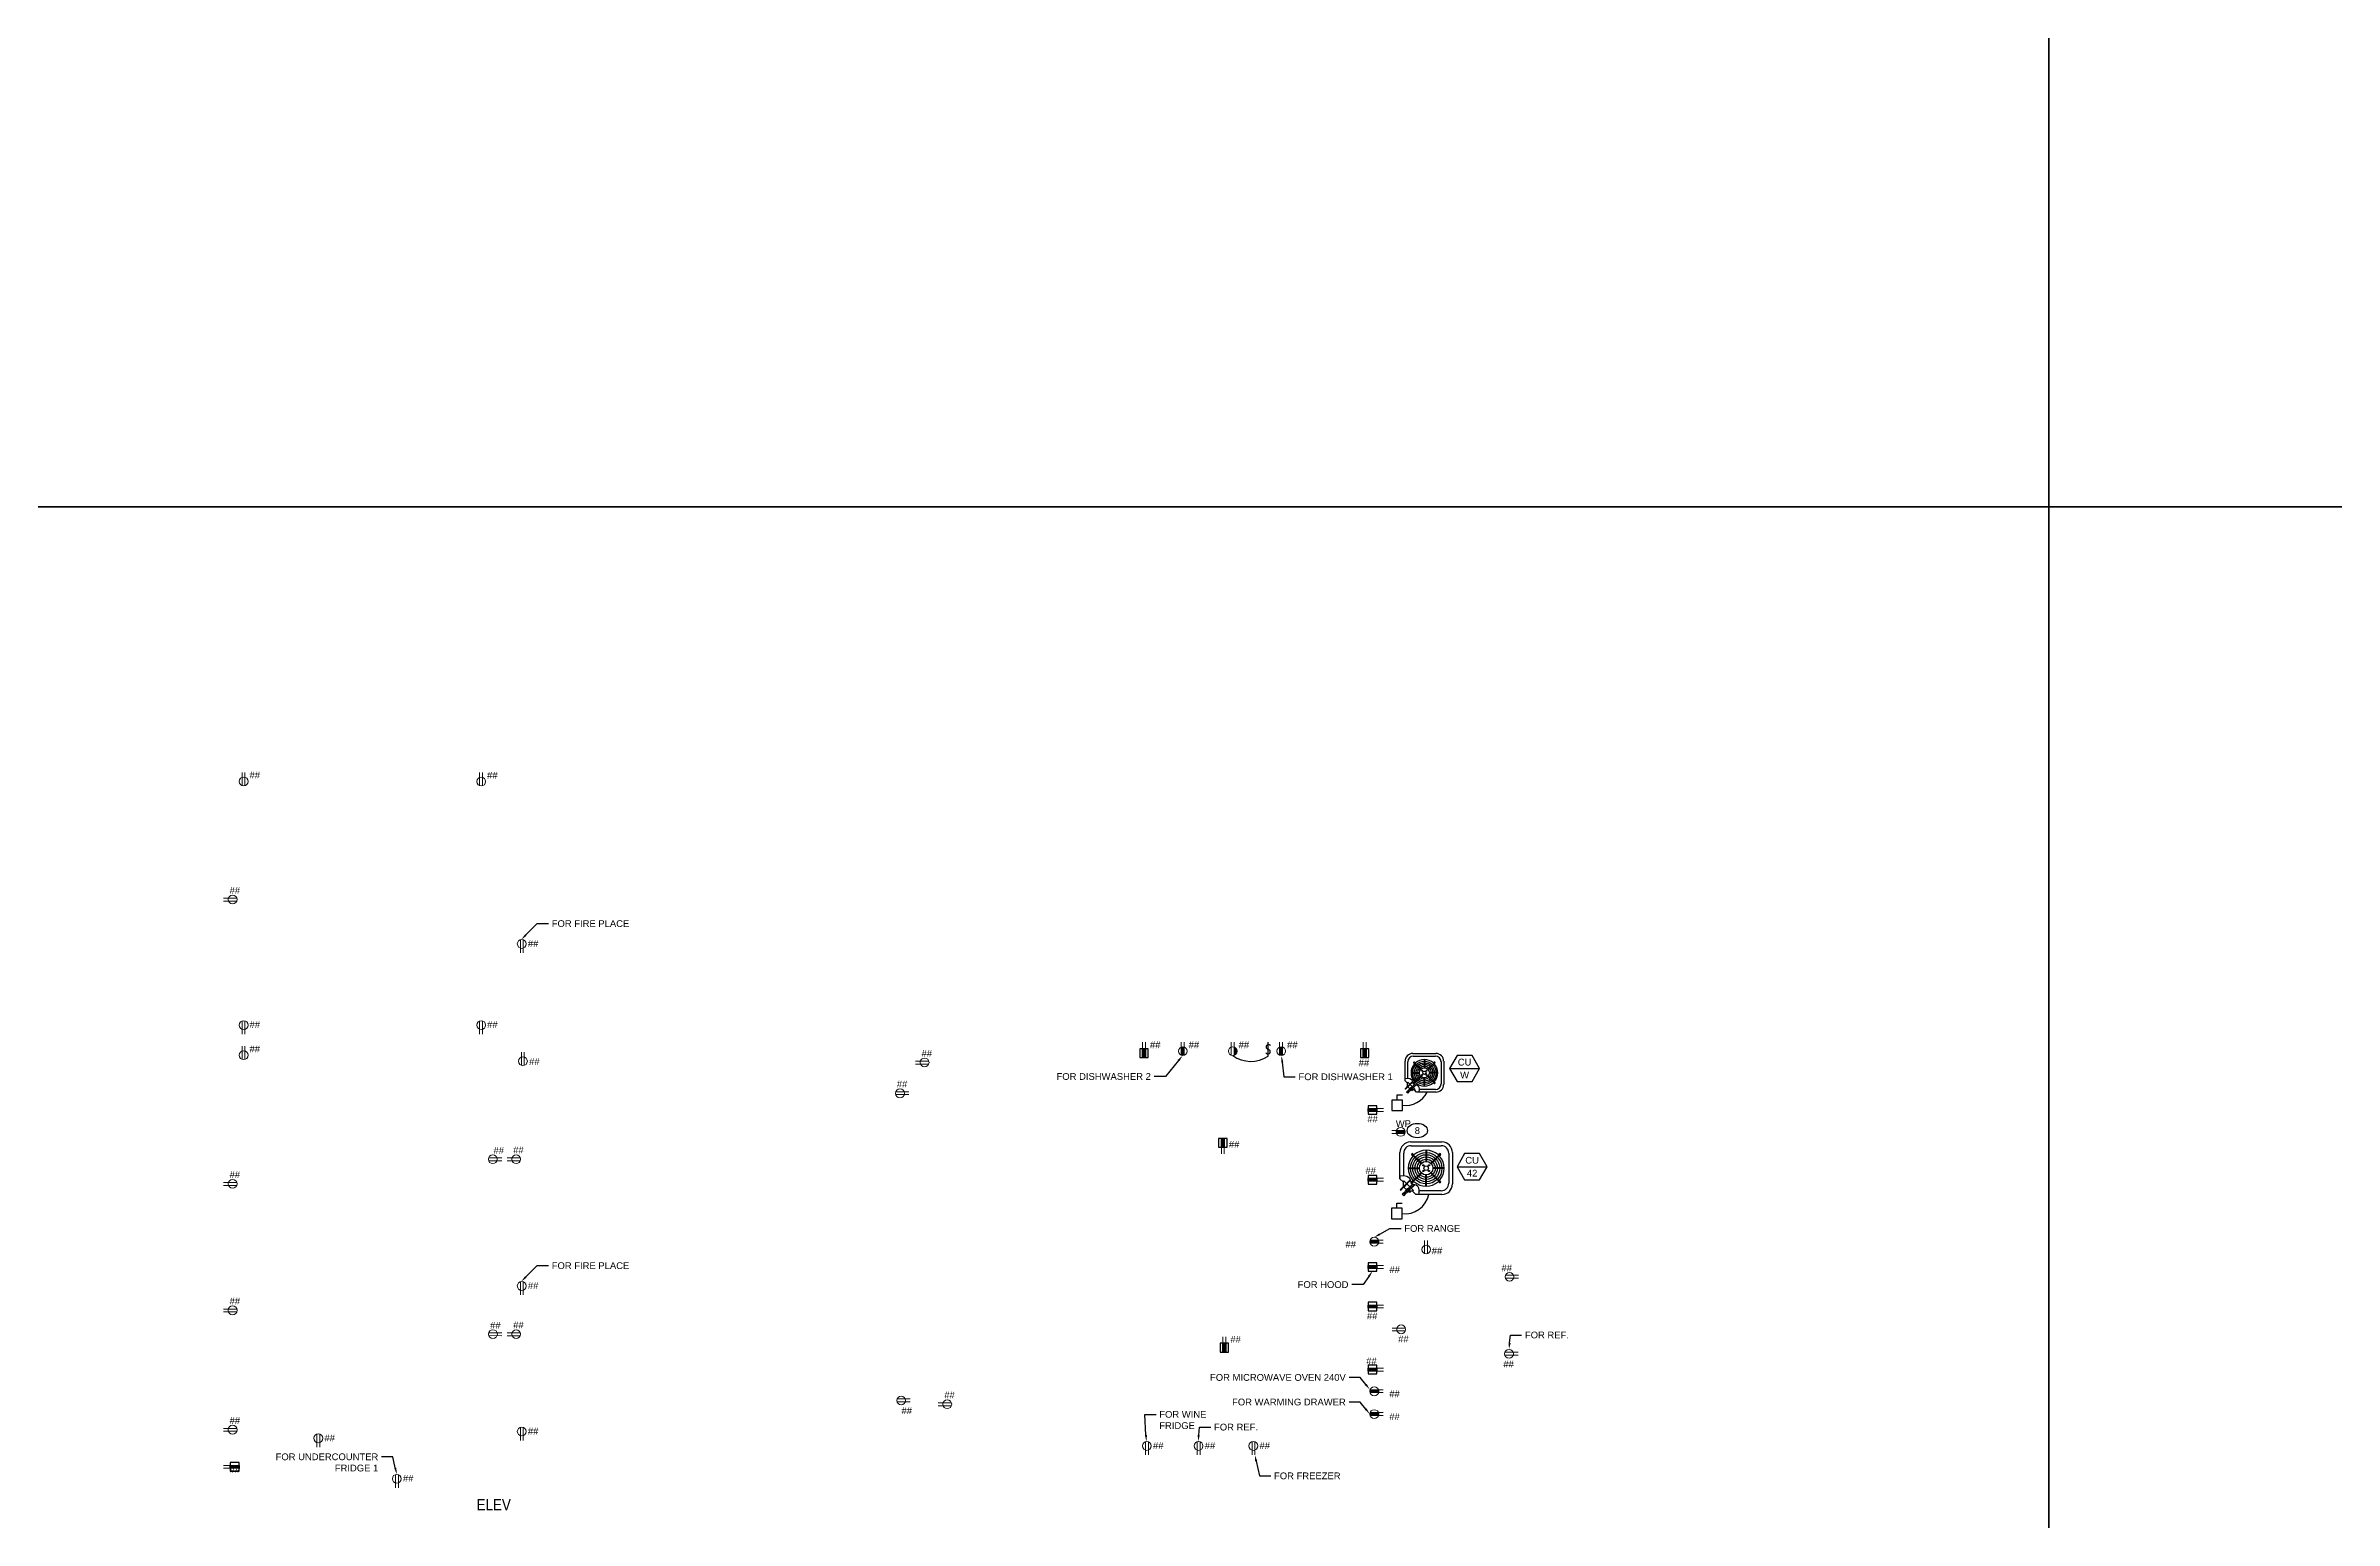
# Model space of a CAD drawing. Header units: inches. Extents: x -4243 to 9462, y -1700 to 6519.
# Drawn here: x 3440 to 4965, y 444 to 1427 of the extents above; entities that cross this region are included whole.
import ezdxf
from ezdxf import colors
from ezdxf.entities.mleader import LeaderData, LeaderLine
from ezdxf.enums import TextEntityAlignment as Align
from ezdxf.math import Vec2, Vec3

# ---------------------------------------------------------------- set-up
doc = ezdxf.new("R2010")
doc.units = ezdxf.units.IN
doc.header["$MEASUREMENT"] = 0
doc.linetypes.add('DASHED', pattern=[0.75, 0.5, -0.25])
doc.layers.add('CORE', color=4, linetype='Continuous', plot=False)
for name, color, linetype in [('E-TEXT', 2, 'Continuous'), ('E_RECP', 6, 'Continuous'), ('E_SWITCH', 6, 'Continuous'), ('E_SYM', 6, 'Continuous'), ('E_TAG', 2, 'Continuous'), ('E_WIRE', 4, 'Continuous'), ('M-ANNO-TAG-EQUIP', 50, 'Continuous'), ('M-EQUIP-CLR', 12, 'DASHED'), ('M-EQUIP-CU', 255, 'Continuous')]:
    doc.layers.add(name, color=color, linetype=linetype)
doc.layers.get('0').off()
doc.layers.get('0').freeze()
doc.styles.add('ARC-TEXT', font='arial.ttf', dxfattribs={"width": 0.86, "height": 4.5})
doc.styles.add('GEC', font='arial.ttf')
doc.styles.add('GEC_64', font='arial.ttf', dxfattribs={"height": 6})
doc.styles.add('rpm', font='arial.ttf', dxfattribs={"width": 0.85, "height": 0.09375})

# ---------------------------------------------------------------- blocks, each defined once
blk = doc.blocks.new('DUPLEX')
at = {"linetype": 'Continuous', "lineweight": 0}
for p, q in [((-0.183, 0.02), (0, 0.02)), ((-0.184, -0.02), (0, -0.02))]:
    blk.add_line(p, q, dxfattribs=at)
blk.add_circle((-0.125, -0.002), 0.0613, dxfattribs=at)
blk = doc.blocks.new('DUPLEX ABOVE COUNTER')
h = blk.add_hatch(color=256)
h.dxf.hatch_style = 1
h.paths.add_polyline_path([(-0.214, 0.02), (-0.092, 0.02), (-0.092, -0.02), (-0.214, -0.02)])
at = {"linetype": 'Continuous', "lineweight": 0}
for p, q in [((-0.214, 0.02), (0, 0.02)), ((-0.214, -0.02), (0, -0.02))]:
    blk.add_line(p, q, dxfattribs=at)
for points in [[(-0.214, -0.059), (-0.092, -0.059), (-0.092, 0.059), (-0.214, 0.059)], [(-0.214, 0.02), (-0.092, 0.02), (-0.092, -0.02), (-0.214, -0.02)]]:
    blk.add_lwpolyline(points, close=True)
blk = doc.blocks.new('GFCI DUPLEX')
at = {"linetype": 'Continuous', "lineweight": 0}
h = blk.add_hatch(color=256, dxfattribs=at)
h.dxf.hatch_style = 1
h.paths.add_polyline_path([(-0.183, 0.02, 0.089813), (-0.187, -0.002, 0.073847), (-0.184, -0.02), (-0.067, -0.02, 0.073847), (-0.064, -0.002, 0.089813), (-0.068, 0.02)])
for p, q in [((-0.183, 0.02), (0, 0.02)), ((-0.184, -0.02), (0, -0.02))]:
    blk.add_line(p, q, dxfattribs=at)
blk.add_circle((-0.125, -0.002), 0.0613, dxfattribs=at)
blk = doc.blocks.new('DUPLEX HALF SWITCHED')
at = {"linetype": 'Continuous', "lineweight": 0}
h = blk.add_hatch(color=256, dxfattribs=at)
h.dxf.hatch_style = 1
h.paths.add_polyline_path([(-0.184, -0.02, 0.741395), (-0.067, -0.02)])
for p, q in [((-0.183, 0.02), (0, 0.02)), ((-0.184, -0.02), (0, -0.02))]:
    blk.add_line(p, q, dxfattribs=at)
blk.add_circle((-0.125, -0.002), 0.0613, dxfattribs=at)
blk = doc.blocks.new('SWITCH')
at = {"linetype": 'ByBlock'}
blk.add_line((0, 0), (0, 0.194), dxfattribs=at)
for centre, start, end in [((-0.003, 0.064), 207.1442, 84.7317), ((0.003, 0.13), 27.1442, 264.7317)]:
    blk.add_arc(centre, 0.0328, start, end, dxfattribs=at)
blk = doc.blocks.new('*U2193')
at = {"color": 1}
for p, q in [((-18.4, 15), (-17.4, 16)), ((-17.4, 16), (-16.5, 15.1)), ((-14.4, 17.4), (-14.7, 17)), ((-12.4, 14.8), (-14.7, 17)), ((-12.1, 15.1), (-14.4, 17.4)), ((-11.8, 15.2), (-11.6, 15.4)), ((-11.6, 15.4), (-11.4, 15.2)), ((-17.5, 14.1), (-18.4, 15)), ((-16.6, 15.1), (-17.6, 14.2)), ((-15.5, 12.1), (-17.6, 14.2)), ((-16.5, 15.1), (-17.5, 14.1)), ((-14.5, 13.1), (-16.6, 15.1)), ((-16.2, 11.2), (-15.7, 11.7)), ((-15.6, 10.6), (-16.2, 11.2)), ((-15.7, 11.7), (-15.6, 11.6)), ((-15.6, 11.6), (-15.5, 11.7)), ((-15.1, 11.2), (-15.6, 11.6)), ((-15.1, 11.1), (-15.6, 10.6)), ((-15.5, 12.5), (-15, 13.1)), ((-15.5, 11.8), (-15.5, 12.5)), ((-15, 11.3), (-15.5, 11.8)), ((-15.5, 11.7), (-15.4, 11.8)), ((-15.1, 11.3), (-15.5, 11.7)), ((-15.5, 11.7), (-15.5, 11.7)), ((-15, 11.4), (-15.1, 11.3)), ((-15.1, 11.3), (-15, 11.3)), ((-15, 11.3), (-15.1, 11.2)), ((-15.1, 11.2), (-15.1, 11.1)), ((-15, 13.1), (-14.2, 13.1)), ((-15, 11.3), (-14.2, 11.3)), ((-10.8, 7.4), (-14.7, 11.3)), ((-13.7, 12.5), (-14.2, 13.1)), ((-14.2, 11.3), (-13.7, 11.8)), ((-13.7, 11.8), (-13.7, 12.5)), ((-10.5, 9), (-13.7, 12.2)), ((-12.2, 15.1), (-12.4, 14.9)), ((-12.4, 14.9), (-12.4, 14.6)), ((-12.4, 14.6), (-12.2, 14.3)), ((-11.9, 15.1), (-12.2, 15.1)), ((-11.9, 14.3), (-12.2, 14.3)), ((-8.2, 10.6), (-12, 14.3)), ((-12, 0.2), (-4.5, 0.2)), ((-11.9, 15.1), (-11.8, 15.2)), ((-11.9, 15.1), (-11.7, 14.9)), ((-11.9, 15.1), (-11.9, 15.1)), ((-11.9, 15.1), (-11.7, 14.9)), ((-11.9, 15.1), (-11.9, 15.1)), ((-11.7, 14.6), (-11.9, 14.3)), ((-11.8, 15.2), (-11.6, 15)), ((-11.8, 15.2), (-11.8, 15.2)), ((-11.6, 15), (-11.7, 14.9)), ((-11.7, 14.9), (-11.7, 14.6)), ((-11.7, 14.9), (-11.7, 14.9)), ((-11.7, 14.9), (-11.7, 14.9)), ((-7.7, 10.7), (-11.7, 14.7)), ((-11.4, 15.2), (-11.6, 14.9)), ((-11.6, 14.9), (-11.6, 15)), ((-9.6, 9.3), (-3.4, 3)), ((-8.8, 8.1), (-9.5, 8.8)), ((-9.3, 9.6), (-3, 3.4)), ((-8.1, 8.8), (-8.8, 9.5)), ((-1.1, 1.1), (-1.6, 1.6)), ((-0.2, 12), (-0.2, 4.5)), ((0.2, 12), (0.2, 4.5)), ((1.1, 1.1), (1.6, 1.6)), ((9.3, 9.6), (3, 3.4)), ((9.6, 9.3), (3.4, 3)), ((12, 0.2), (4.5, 0.2)), ((8.1, 8.8), (8.8, 9.5)), ((8.8, 8.1), (9.5, 8.8)), ((-12, -0.2), (-4.5, -0.2)), ((-9.6, -9.3), (-3.4, -3)), ((-8.8, -8.1), (-9.5, -8.8)), ((-9.3, -9.6), (-3, -3.4)), ((-8.1, -8.8), (-8.8, -9.5)), ((-1.1, -1.1), (-1.6, -1.6)), ((-0.2, -12), (-0.2, -4.5)), ((0.2, -12), (0.2, -4.5)), ((1.1, -1.1), (1.6, -1.6)), ((9.3, -9.6), (3, -3.4)), ((9.6, -9.3), (3.4, -3)), ((12, -0.2), (4.5, -0.2)), ((8.1, -8.8), (8.8, -9.5)), ((8.8, -8.1), (9.5, -8.8))]:
    blk.add_line(p, q, dxfattribs=at)
for p, q in [((-12.1, 15.4), (-14.4, 13.1)), ((-11.7, 15.4), (-12.1, 15.4)), ((-9.1, 15.4), (-11.6, 15.4)), ((-7, 17.5), (-9.1, 15.4)), ((-9.1, 15.4), (-8.5, 14.9)), ((-5, 17.5), (-7, 17.5)), ((-7, 17.5), (10.5, 17.5)), ((-17.5, 7), (-15.4, 9.1)), ((-17.5, 5), (-17.5, 7)), ((-17.5, -10.5), (-17.5, 7)), ((-15.4, 9.1), (-15.4, 10.8)), ((-14.9, 8.5), (-15.4, 9.1)), ((-15, -10), (-15, 4.8)), ((-8.5, 14.9), (-14.9, 8.5)), ((-4.9, 15), (10, 15)), ((15, 10), (15, -10)), ((17.5, 10.5), (17.5, -10.5)), ((10, -15), (-10, -15)), ((10.5, -17.5), (-10.5, -17.5))]:
    blk.add_line(p, q)
for centre, radius in [((-14.6, 12.2), 0.786), ((-12.1, 14.7), 0.341), ((0, 0), 10.5), ((0, 0), 9), ((0, 0), 7.5), ((0, 0), 6), ((0, 0), 4.5), ((-1.9, 1.9), 0.393), ((0, 0), 1.5), ((1.9, 1.9), 0.393), ((-1.9, -1.9), 0.393), ((1.9, -1.9), 0.393)]:
    blk.add_circle(centre, radius, dxfattribs=at)
for centre, radius, start, end in [((10.5, 10.5), 7, 0, 90), ((10, 10), 5, 0, 90), ((-10.5, -10.5), 7, 180, 270), ((-10, -10), 5, 180, 270), ((10, -10), 5, 270, 0), ((10.5, -10.5), 7, 270, 0)]:
    blk.add_arc(centre, radius, start, end)
for centre, radius, start, end in [((0, 0), 12, 137.388, 222.612), ((-9.2, 9.2), 0.5, 45, 225), ((0, 0), 12, 47.388, 132.612), ((9.2, 9.2), 0.5, 315, 135), ((0, 0), 12, 317.388, 42.612), ((-9.2, -9.2), 0.5, 135, 315), ((0, 0), 12, 227.388, 312.612), ((9.2, -9.2), 0.5, 225, 45)]:
    blk.add_arc(centre, radius, start, end, dxfattribs=at)
blk.add_open_spline([(-5, 17.5), (-4.2, 9.1), (-13.4, 13.4), (-9.2, 3.9), (-17.5, 5)], degree=3)
at = {"layer": 'M-EQUIP-CLR'}
for p, q in [((-17.9, 15.5), (-10.6, 8.2)), ((-14.5, 17.2), (-7.9, 10.6))]:
    blk.add_line(p, q, dxfattribs=at)
blk = doc.blocks.new('*U2195')
at = {"color": 11, "true_color": 0xf27172}
for p, q in [((-13.6, 11.1), (-12.9, 11.9)), ((-13, 10.4), (-13.6, 11.1)), ((-12.2, 11.2), (-13, 10.4)), ((-12.9, 11.9), (-12.2, 11.2)), ((-12, 8.3), (-11.6, 8.7)), ((-11.5, 7.8), (-12, 8.3)), ((-11.6, 8.7), (-11.5, 8.6)), ((-11.5, 9.3), (-11.1, 9.7)), ((-11.5, 8.7), (-11.5, 9.3)), ((-11.1, 8.4), (-11.5, 8.7)), ((-11.5, 8.6), (-11.5, 8.7)), ((-11.5, 8.7), (-11.4, 8.7)), ((-11.2, 8.3), (-11.5, 8.6)), ((-11.1, 8.2), (-11.5, 7.8)), ((-11.1, 8.4), (-11.4, 8.7)), ((-11.4, 8.7), (-11.4, 8.7)), ((-11.1, 8.3), (-11.2, 8.3)), ((-11.2, 8.3), (-11.1, 8.2)), ((-11.1, 9.7), (-10.5, 9.7)), ((-11.1, 8.4), (-10.5, 8.4)), ((-11.1, 8.4), (-11.1, 8.4)), ((-11.1, 8.4), (-11.1, 8.3)), ((-10.1, 9.3), (-10.5, 9.7)), ((-10.5, 8.4), (-10.1, 8.7)), ((-10.1, 8.7), (-10.1, 9.3)), ((-9, 11.2), (-9.2, 11)), ((-9.2, 11), (-9.2, 10.8)), ((-9.2, 10.8), (-9, 10.6)), ((-8.8, 11.2), (-9, 11.2)), ((-8.8, 10.6), (-9, 10.6)), ((-8.8, 11.2), (-8.6, 11.4)), ((-8.8, 11.2), (-8.6, 11)), ((-8.8, 11.2), (-8.8, 11.2)), ((-8.8, 11.2), (-8.6, 11)), ((-8.8, 11.2), (-8.8, 11.2)), ((-8.8, 11.2), (-8.7, 11.2)), ((-8.7, 11.2), (-8.8, 11.2)), ((-8.6, 10.8), (-8.8, 10.6)), ((-8.7, 11.2), (-8.6, 11.1)), ((-8.6, 11), (-8.7, 11)), ((-8.6, 11.4), (-8.4, 11.2)), ((-8.4, 11.2), (-8.6, 11)), ((-8.6, 11.1), (-8.6, 11)), ((-8.6, 11), (-8.6, 11.1)), ((-8.6, 11), (-8.6, 10.8)), ((-8.6, 11), (-8.6, 11))]:
    blk.add_line(p, q, dxfattribs=at)
at = {"color": 1}
for p, q in [((-12.3, 11.2), (-13, 10.5)), ((-11.5, 9), (-13, 10.5)), ((-10.7, 9.7), (-12.3, 11.2)), ((-10.6, 12.9), (-10.9, 12.6)), ((-9.2, 10.9), (-10.9, 12.6)), ((-8, 5.5), (-10.8, 8.4)), ((-9, 11.2), (-10.6, 12.9)), ((-7.7, 6.7), (-10.1, 9.1)), ((-6.1, 7.8), (-8.9, 10.6)), ((-8.9, 0.2), (-3.3, 0.2)), ((-5.7, 7.9), (-8.6, 10.8)), ((-7.1, 6.9), (-2.5, 2.2)), ((-6.5, 6), (-7, 6.5)), ((-6.9, 7.1), (-2.2, 2.5)), ((-6, 6.5), (-6.5, 7)), ((-0.8, 0.8), (-1.2, 1.2)), ((-0.2, 8.9), (-0.2, 3.3)), ((0.2, 8.9), (0.2, 3.3)), ((0.8, 0.8), (1.2, 1.2)), ((6.9, 7.1), (2.2, 2.5)), ((7.1, 6.9), (2.5, 2.2)), ((8.9, 0.2), (3.3, 0.2)), ((6, 6.5), (6.5, 7)), ((6.5, 6), (7, 6.5)), ((-8.9, -0.2), (-3.3, -0.2)), ((-7.1, -6.9), (-2.5, -2.2)), ((-6.5, -6), (-7, -6.5)), ((-6.9, -7.1), (-2.2, -2.5)), ((-6, -6.5), (-6.5, -7)), ((-0.8, -0.8), (-1.2, -1.2)), ((-0.2, -8.9), (-0.2, -3.3)), ((0.2, -8.9), (0.2, -3.3)), ((0.8, -0.8), (1.2, -1.2)), ((6.9, -7.1), (2.2, -2.5)), ((7.1, -6.9), (2.5, -2.2)), ((8.9, -0.2), (3.3, -0.2)), ((6, -6.5), (6.5, -7)), ((6.5, -6), (7, -6.5))]:
    blk.add_line(p, q, dxfattribs=at)
for p, q in [((-13, 5.2), (-11.4, 6.7)), ((-13, 3.7), (-13, 5.2)), ((-12.9, -7.8), (-12.9, 3.7)), ((-11.4, 6.7), (-11.4, 8)), ((-11, 6.3), (-11.4, 6.7)), ((-11.1, -7.4), (-11.1, 3.6)), ((-6.3, 11), (-11, 6.3)), ((-9, 11.4), (-10.7, 9.7)), ((-8.6, 11.4), (-9, 11.4)), ((-6.7, 11.4), (-8.6, 11.4)), ((-5.2, 13), (-6.7, 11.4)), ((-6.7, 11.4), (-6.3, 11)), ((-3.7, 13), (-5.2, 13)), ((-3.7, 12.9), (7.8, 12.9)), ((-3.6, 11.1), (7.4, 11.1)), ((11.1, 7.4), (11.1, -7.4)), ((12.9, 7.8), (12.9, -7.8)), ((7.8, -12.9), (-7.8, -12.9)), ((7.4, -11.1), (-7.4, -11.1))]:
    blk.add_line(p, q)
at = {"color": 11, "true_color": 0xf27172}
for centre, radius in [((-10.8, 9), 0.581), ((-8.9, 10.9), 0.253)]:
    blk.add_circle(centre, radius, dxfattribs=at)
at = {"color": 1}
for centre, radius in [((0, 0), 7.77), ((0, 0), 6.66), ((0, 0), 5.55), ((0, 0), 4.44), ((0, 0), 3.33), ((-1.4, 1.4), 0.291), ((0, 0), 1.11), ((1.4, 1.4), 0.291), ((-1.4, -1.4), 0.291), ((1.4, -1.4), 0.291)]:
    blk.add_circle(centre, radius, dxfattribs=at)
for centre, radius, start, end in [((0, 0), 8.88, 137.388, 222.612), ((-6.8, 6.8), 0.37, 45, 225), ((0, 0), 8.88, 47.388, 132.612), ((6.8, 6.8), 0.37, 315, 135), ((0, 0), 8.88, 317.388, 42.612), ((-6.8, -6.8), 0.37, 135, 315), ((0, 0), 8.88, 227.388, 312.612), ((6.8, -6.8), 0.37, 225, 45)]:
    blk.add_arc(centre, radius, start, end, dxfattribs=at)
for centre, radius, start, end in [((7.4, 7.4), 3.7, 0, 90), ((7.9, 7.9), 4.93, 357.9785, 92.0215), ((-7.9, -7.9), 4.93, 177.9785, 272.0215), ((-7.4, -7.4), 3.7, 180, 270), ((7.4, -7.4), 3.7, 270, 0), ((7.9, -7.9), 4.93, 267.9785, 2.0215)]:
    blk.add_arc(centre, radius, start, end)
blk.add_open_spline([(-3.7, 13), (-3.1, 6.7), (-9.9, 9.9), (-6.8, 2.9), (-13, 3.7)], degree=3)
at = {"layer": 'M-EQUIP-CLR'}
for p, q in [((-13.2, 11.5), (-7.9, 6.1)), ((-10.8, 12.7), (-5.9, 7.9))]:
    blk.add_line(p, q, dxfattribs=at)
blk = doc.blocks.new('GE_EQM_TAG')
blk.add_line((-10, 0), (10, 0))
blk.add_lwpolyline([(-5, 8.7), (-10, 0), (-5, -8.7), (5, -8.7), (10, 0), (5, 8.7)], close=True)
at = {"style": 'ARC-TEXT', "width": 1.00018}
for tag, p in [('EQM', (0, 4.3)), ('LABEL', (0, -4.3))]:
    blk.add_attdef(tag, text='', height=4.5, dxfattribs=at).set_placement(p, align=Align.MIDDLE_CENTER)
blk = doc.blocks.new('FUSED DISCONNECT SWITCH')
for p, q in [((0, 0.073), (0, 0.146)), ((0, 0.146), (0.073, 0.146))]:
    blk.add_line(p, q)
blk.add_lwpolyline([(0.073, -0.073), (0.073, 0.073), (-0.073, 0.073), (-0.073, -0.073)], close=True)
blk = doc.blocks.new('*U2201')
at = {"linetype": 'Continuous', "lineweight": 0}
h = blk.add_hatch(color=256, dxfattribs=at)
h.dxf.hatch_style = 1
h.paths.add_polyline_path([(-0.183, 0.02, 0.089813), (-0.187, -0.002, 0.073847), (-0.184, -0.02), (-0.067, -0.02, 0.073847), (-0.064, -0.002, 0.089813), (-0.068, 0.02)])
for p, q in [((-0.183, 0.02), (0, 0.02)), ((-0.184, -0.02), (0, -0.02))]:
    blk.add_line(p, q, dxfattribs=at)
blk.add_circle((-0.125, -0.002), 0.0613, dxfattribs=at)
at = {"style": 'ARC-TEXT', "width": 1.00018}
blk.add_text('WP', height=0.0938, rotation=180, dxfattribs=at).set_placement((-0.057, -0.07))
blk = doc.blocks.new('*U2175')
at = {"ltscale": 5}
blk.add_ellipse((0, 0), major_axis=(-0.141, 0), ratio=0.707107, dxfattribs=at)
at = {"transparency": 16777216, "style": 'GEC'}
blk.add_attdef('#', text='', height=0.0938, dxfattribs=at).set_placement((0, 0), align=Align.MIDDLE_CENTER)

msp = doc.modelspace()

# ---------------------------------------------------------------- linework, layer by layer
at = {"layer": 'CORE'}
for points in [[(3091.5, 2529), (4774.5, 2529), (4774.5, 1119.5), (3091.5, 1119.5)], [(4774.5, 2529), (6457.5, 2529), (6457.5, 1119.5), (4774.5, 1119.5)], [(3091.5, 1119.5), (4774.5, 1119.5), (4774.5, -290), (3091.5, -290)], [(4774.5, 1119.5), (6457.5, 1119.5), (6457.5, -290), (4774.5, -290)]]:
    msp.add_lwpolyline(points, close=True, dxfattribs=at)
at = {"layer": 'E_WIRE'}
for centre, radius, start, end in [((4242.8, 770.9), 21.1, 234.7959, 302.8817), ((4345.8, 736.6), 16.2, 262.8346, 333.4473), ((4345.5, 664.4), 16.2, 262.8346, 348.1016)]:
    msp.add_arc(centre, radius, start, end, dxfattribs=at)

# ---------------------------------------------------------------- block references
at = {"layer": 'E-TEXT', "xscale": 48, "yscale": 48, "zscale": 48}
msp.add_blockref('*U2175', (4353.7, 703.7), dxfattribs=at).add_auto_attribs({'#': '8'})
at = {"layer": 'E_RECP'}
for name, p, xscale, yscale, zscale, rotation in [('DUPLEX', (3571.4, 942.4), 48, 48, 48, 89.99999999999993), ('DUPLEX', (3729.7, 942.3), 48, 48, 48, 89.99999999999993), ('DUPLEX', (3558.1, 857.6), 48, 48, 48, 180), ('DUPLEX', (3756.9, 822.1), 48, 48, 48, 270), ('DUPLEX', (3571.4, 768), -48, 48, 48, 90.00000000000007), ('DUPLEX', (3729.7, 768), -48, 48, 48, 90.00000000000007), ('DUPLEX ABOVE COUNTER', (4171.5, 762.6), 48, 48, 48, 90), ('GFCI DUPLEX', (4197.3, 762.6), 48, 48, 48, 90), ('DUPLEX HALF SWITCHED', (4230.6, 762.6), 48, 48, 48, 90), ('GFCI DUPLEX', (4262.9, 762.6), 48, 48, 48, 90), ('DUPLEX ABOVE COUNTER', (4318.6, 762.6), 48, 48, 48, 90), ('DUPLEX', (3571.4, 759.9), 48, 48, 48, 89.99999999999997), ('DUPLEX', (3757.5, 755.9), 48, 48, 48, 89.99999999999997), ('DUPLEX', (4019.3, 749), 48, 48, 48, 180), ('*U2201', (4336.6, 702.7), 48, 48, 48, 180), ('DUPLEX', (3743.5, 684.5), -48, 48, 48, 180), ('DUPLEX', (3747.1, 684.5), 48, 48, 48, 180), ('DUPLEX ABOVE COUNTER', (4224.1, 688.2), 48, 48, 48, 270), ('DUPLEX', (3558.1, 668.1), 48, 48, 48, 180), ('DUPLEX', (4359.5, 630.4), 48, 48, 48, 90), ('DUPLEX', (3756.9, 594.1), 48, 48, 48, 270), ('DUPLEX', (3558.1, 583.8), 48, 48, 48, 180), ('DUPLEX', (3743.6, 567.9), -48.00000000000001, 48, 48, 179.6308681473105), ('DUPLEX', (3747.1, 567.9), 48, 48, 48, 180), ('DUPLEX ABOVE COUNTER', (4225.1, 566.3), 48, 48, 48, 90), ('DUPLEX', (4336.9, 571.1), 48, 48, 48, 180), ('DUPLEX', (4034.4, 521.2), 48, 48, 48, 180), ('DUPLEX', (3558.1, 504.2), 48, 48, 48, 180), ('DUPLEX', (3756.9, 497.1), 48, 48, 48, 270), ('DUPLEX', (3621.3, 492.6), 48, 48, 48, 270), ('DUPLEX', (4173.5, 487.5), 47.99999999999999, 47.99999999999999, 47.99999999999999, 270), ('DUPLEX', (4208, 487.5), 47.99999999999999, 47.99999999999999, 47.99999999999999, 270), ('DUPLEX', (4244.5, 487.5), 47.99999999999999, 47.99999999999999, 47.99999999999999, 270), ('DUPLEX ABOVE COUNTER', (3558.1, 479.6), 48, 48, 48, 180), ('DUPLEX', (3673.6, 465.6), 47.99999999999999, 47.99999999999999, 47.99999999999999, 270)]:
    msp.add_blockref(name, p, dxfattribs=dict(at, xscale=xscale, yscale=yscale, zscale=zscale, rotation=rotation))
for name, p, xscale, yscale, zscale in [('DUPLEX', (4014.9, 728.6), 48, 48, 48), ('DUPLEX ABOVE COUNTER', (4331.1, 717.4), 48, 48, 48), ('DUPLEX ABOVE COUNTER', (4331.1, 670.9), 48, 48, 48), ('GFCI DUPLEX', (4331, 629.7), 47.99999999999999, 47.99999999999999, 47.99999999999999), ('DUPLEX ABOVE COUNTER', (4331.1, 612.8), 48, 48, 48), ('DUPLEX', (4421.1, 606.3), 48, 48, 48), ('DUPLEX ABOVE COUNTER', (4331.1, 586.4), 48, 48, 48), ('DUPLEX', (4420.8, 555), 47.99999999999999, 47.99999999999999, 47.99999999999999), ('DUPLEX ABOVE COUNTER', (4331.1, 544.4), 48, 48, 48), ('DUPLEX', (4015.7, 523.9), 48, 48, 48), ('GFCI DUPLEX', (4331, 530), 47.99999999999999, 47.99999999999999, 47.99999999999999), ('GFCI DUPLEX', (4331, 514.8), 47.99999999999999, 47.99999999999999, 47.99999999999999)]:
    msp.add_blockref(name, p, dxfattribs=dict(at, xscale=xscale, yscale=yscale, zscale=zscale))
at = {"layer": 'E_SWITCH', "xscale": 48, "yscale": 48, "zscale": 48}
msp.add_blockref('SWITCH', (4254.3, 753.2), dxfattribs=at)
at = {"layer": 'E_SYM', "xscale": 48, "yscale": 48, "zscale": 48}
for p in [(4340.3, 720.5), (4340, 648.4)]:
    msp.add_blockref('FUSED DISCONNECT SWITCH', p, dxfattribs=at)
at = {"layer": 'M-ANNO-TAG-EQUIP'}
for p, values in [((4385.2, 745), {'LABEL': 'W', 'EQM': 'CU'}), ((4390.2, 679.6), {'LABEL': '42', 'EQM': 'CU'})]:
    msp.add_blockref('GE_EQM_TAG', p, dxfattribs=at).add_auto_attribs(values)
at = {"layer": 'M-EQUIP-CU', "rotation": 90}
for name, p in [('*U2195', (4358.4, 742.2)), ('*U2193', (4359.6, 678.6))]:
    msp.add_blockref(name, p, dxfattribs=at)

# ---------------------------------------------------------------- texts
at = {"layer": 'E-TEXT', "transparency": 33554684, "style": 'rpm', "width": 0.85}
msp.add_text('ELEV ', height=7.5, dxfattribs=at).set_placement((3739.4, 450.6), align=Align.CENTER)
at = {"layer": 'E_TAG', "style": 'GEC_64'}
for p in [(3575.4, 938.4), (3733.7, 938.3), (3562.1, 861.6), (3760.9, 826.1), (3575.4, 772), (3733.7, 772), (4175.5, 758.6), (4201.3, 758.6), (4234.6, 758.6), (4266.9, 758.6), (3575.4, 755.9), (3761.7, 747.4), (4023.3, 753), (4314.6, 746.6), (4006.8, 732.5), (4320.4, 709.2), (3738, 688.3), (3751.1, 688.5), (4228.1, 692.2), (3562.1, 672.1), (4319.1, 674.7), (4305.8, 625.7), (4363.3, 621.3), (4335.1, 608.8), (4409.8, 609.9), (3760.9, 598.1), (3562.1, 587.8), (4320.1, 577.9), (3735.7, 571.6), (3751.1, 571.9), (4229.1, 562.3), (4340.9, 562.5), (4319.6, 547.9), (4411, 545.8), (4009.9, 514.7), (4038.4, 525.2), (4335, 526), (3562.1, 508.2), (3760.9, 501.1), (4335, 510.8), (3625.3, 496.6), (4177.5, 491.5), (4212, 491.5), (4248.5, 491.5), (3562.1, 475.6), (3677.6, 469.6)]:
    msp.add_text('##', height=4.5, dxfattribs=at).set_placement(p)

# ---------------------------------------------------------------- leaders
at = {"layer": 'E-TEXT'}
ml = msp.add_multileader_mtext('Standard', dxfattribs=at)
ml.set_content('FOR FIRE PLACE ', color=256, style='GEC')
ml.set_leader_properties()
ml.build(insert=Vec2(0, 0))
ml.multileader.update_dxf_attribs({"dogleg_length": 0.09, "arrow_head_size": 4.32, "scale": 48})
ctx = ml.context
ctx.base_point, ctx.scale, ctx.char_height, ctx.arrow_head_size, ctx.landing_gap_size, ctx.plane_origin = Vec3(3774.7, 841.6), 48, 4.5, 4.32, 2.16, Vec3(3823, 829.2)
notes = []
notes.append((ctx, [(1, (1, 1, 0), (3767.1, 841.6), (1, 0), 7.53, [(0, [(3756.5, 831)], 0, [])])]))
ctx.mtext.insert, ctx.mtext.width, ctx.mtext.flow_direction = Vec3(3776.8, 843.9), 43.056, 5
ml = msp.add_multileader_mtext('Standard', dxfattribs=at)
ml.set_content('FOR DISHWASHER 2', color=256, style='GEC')
ml.set_leader_properties()
ml.build(insert=Vec2(0, 0))
ml.multileader.update_dxf_attribs({"dogleg_length": 0.09, "arrow_head_size": 4.32, "scale": 48})
ctx = ml.context
ctx.base_point, ctx.scale, ctx.char_height, ctx.arrow_head_size, ctx.landing_gap_size, ctx.plane_origin = Vec3(4111.9, 739.7), 48, 4.5, 4.32, 2.16, Vec3(4269, 777.8)
ctx.text_align_type = 2
notes.append((ctx, [(0, (1, 1, 0), (4185.8, 739.7), (-1, 0), 7.53, [(0, [(4197.3, 753.7)], 0, [])])]))
ctx.mtext.insert, ctx.mtext.width, ctx.mtext.alignment, ctx.mtext.flow_direction = Vec3(4176.1, 742), 68.131, 3, 5
ml = msp.add_multileader_mtext('Standard', dxfattribs=at)
ml.set_content('FOR DISHWASHER 1 ', color=256, style='GEC')
ml.set_leader_properties()
ml.build(insert=Vec2(0, 0))
ml.multileader.update_dxf_attribs({"dogleg_length": 0.09, "arrow_head_size": 4.32, "scale": 48})
ctx = ml.context
ctx.base_point, ctx.scale, ctx.char_height, ctx.arrow_head_size, ctx.landing_gap_size, ctx.plane_origin = Vec3(4272.3, 739.5), 48, 4.5, 4.32, 2.16, Vec3(4390.4, 777.7)
notes.append((ctx, [(1, (1, 1, 0), (4264.8, 739.5), (1, 0), 7.53, [(0, [(4263.2, 753.5)], 0, [])])]))
ctx.mtext.insert, ctx.mtext.width, ctx.mtext.flow_direction = Vec3(4274.5, 741.8), 40.676, 5
ml = msp.add_multileader_mtext('Standard', dxfattribs=at)
ml.set_content('FOR RANGE ', color=256, style='GEC')
ml.set_leader_properties()
ml.build(insert=Vec2(0, 0))
ml.multileader.update_dxf_attribs({"dogleg_length": 0.09, "arrow_head_size": 4.32, "scale": 48})
ctx = ml.context
ctx.base_point, ctx.scale, ctx.char_height, ctx.arrow_head_size, ctx.landing_gap_size, ctx.plane_origin = Vec3(4342.8, 638.4), 48, 4.5, 4.32, 2.16, Vec3(4457.9, 680.6)
notes.append((ctx, [(1, (1, 1, 0), (4335.3, 638.4), (1, 0), 7.53, [(0, [(4324.9, 632.5)], 0, [])])]))
ctx.mtext.insert, ctx.mtext.width, ctx.mtext.flow_direction = Vec3(4345, 640.7), 68.131, 5
ml = msp.add_multileader_mtext('Standard', dxfattribs=at)
ml.set_content('FOR FIRE PLACE ', color=256, style='GEC')
ml.set_leader_properties()
ml.build(insert=Vec2(0, 0))
ml.multileader.update_dxf_attribs({"dogleg_length": 0.09, "arrow_head_size": 4.32, "scale": 48})
ctx = ml.context
ctx.base_point, ctx.scale, ctx.char_height, ctx.arrow_head_size, ctx.landing_gap_size, ctx.plane_origin = Vec3(3774.7, 613.7), 48, 4.5, 4.32, 2.16, Vec3(3823, 601.3)
notes.append((ctx, [(1, (1, 1, 0), (3767.1, 613.7), (1, 0), 7.53, [(0, [(3756.5, 603.1)], 0, [])])]))
ctx.mtext.insert, ctx.mtext.width, ctx.mtext.flow_direction = Vec3(3776.8, 615.9), 43.056, 5
ml = msp.add_multileader_mtext('Standard', dxfattribs=at)
ml.set_content('FOR HOOD ', color=256, style='GEC')
ml.set_leader_properties()
ml.build(insert=Vec2(0, 0))
ml.multileader.update_dxf_attribs({"dogleg_length": 0.09, "arrow_head_size": 4.32, "scale": 48})
ctx = ml.context
ctx.base_point, ctx.scale, ctx.char_height, ctx.arrow_head_size, ctx.landing_gap_size, ctx.plane_origin = Vec3(4272.6, 601), 48, 4.5, 4.32, 2.16, Vec3(4395.2, 634.5)
ctx.text_align_type = 2
notes.append((ctx, [(0, (1, 1, 0), (4317.5, 601), (-1, 0), 7.53, [(0, [(4323.8, 610)], 0, [])])]))
ctx.mtext.insert, ctx.mtext.width, ctx.mtext.alignment, ctx.mtext.flow_direction = Vec3(4307.8, 603.3), 68.131, 3, 5
ml = msp.add_multileader_mtext('Standard', dxfattribs=at)
ml.set_content('FOR REF.', color=256, style='GEC')
ml.set_leader_properties()
ml.build(insert=Vec2(0, 0))
ml.multileader.update_dxf_attribs({"dogleg_length": 0.09, "arrow_head_size": 4.32, "scale": 48})
ctx = ml.context
ctx.base_point, ctx.scale, ctx.char_height, ctx.arrow_head_size, ctx.landing_gap_size, ctx.plane_origin = Vec3(4423.3, 567.4), 48, 4.5, 4.32, 2.16, Vec3(4481.3, 556)
notes.append((ctx, [(1, (1, 1, 0), (4415.7, 567.4), (1, 0), 7.53, [(0, [(4414.8, 557.9)], 0, [])])]))
ctx.mtext.insert, ctx.mtext.width, ctx.mtext.flow_direction = Vec3(4425.4, 569.7), 68.131, 5
ml = msp.add_multileader_mtext('Standard', dxfattribs=at)
ml.set_content('FOR MICROWAVE OVEN 240V', color=256, style='GEC')
ml.set_leader_properties()
ml.build(insert=Vec2(0, 0))
ml.multileader.update_dxf_attribs({"dogleg_length": 0.09, "arrow_head_size": 4.32, "scale": 48})
ctx = ml.context
ctx.base_point, ctx.scale, ctx.char_height, ctx.arrow_head_size, ctx.landing_gap_size, ctx.plane_origin = Vec3(4250.2, 539.1), 48, 4.5, 4.32, 2.16, Vec3(4393.4, 555.7)
ctx.text_align_type = 2
notes.append((ctx, [(0, (1, 1, 0), (4315.7, 539.1), (-1, 0), 7.53, [(0, [(4322, 531.1)], 0, [])])]))
ctx.mtext.insert, ctx.mtext.width, ctx.mtext.alignment, ctx.mtext.flow_direction = Vec3(4306, 541.4), 68.131, 3, 5
ml = msp.add_multileader_mtext('Standard', dxfattribs=at)
ml.set_content('FOR WARMING DRAWER  ', color=256, style='GEC')
ml.set_leader_properties()
ml.build(insert=Vec2(0, 0))
ml.multileader.update_dxf_attribs({"dogleg_length": 0.09, "arrow_head_size": 4.32, "scale": 48})
ctx = ml.context
ctx.base_point, ctx.scale, ctx.char_height, ctx.arrow_head_size, ctx.landing_gap_size, ctx.plane_origin = Vec3(4258.7, 522.7), 48, 4.5, 4.32, 2.16, Vec3(4393.4, 539.3)
ctx.text_align_type = 2
notes.append((ctx, [(0, (1, 1, 0), (4315.7, 522.7), (-1, 0), 7.53, [(0, [(4322, 514.7)], 0, [])])]))
ctx.mtext.insert, ctx.mtext.width, ctx.mtext.alignment, ctx.mtext.flow_direction = Vec3(4306, 525), 68.131, 3, 5
ml = msp.add_multileader_mtext('Standard', dxfattribs=at)
ml.set_content('FOR WINE\\PFRIDGE', color=256, style='GEC')
ml.set_leader_properties()
ml.build(insert=Vec2(0, 0))
ml.multileader.update_dxf_attribs({"dogleg_length": 0.09, "arrow_head_size": 4.32, "scale": 48})
ctx = ml.context
ctx.base_point, ctx.scale, ctx.char_height, ctx.arrow_head_size, ctx.landing_gap_size, ctx.plane_origin = Vec3(4179.5, 514.5), 48, 4.5, 4.32, 2.16, Vec3(4239.6, 494.6)
notes.append((ctx, [(1, (1, 1, 0), (4172, 514.5), (1, 0), 7.53, [(0, [(4173.1, 496.4)], 0, [])])]))
ctx.mtext.insert, ctx.mtext.width, ctx.mtext.flow_direction = Vec3(4181.7, 516.8), 68.131, 5
ml = msp.add_multileader_mtext('Standard', dxfattribs=at)
ml.set_content('FOR REF.', color=256, style='GEC')
ml.set_leader_properties()
ml.build(insert=Vec2(0, 0))
ml.multileader.update_dxf_attribs({"dogleg_length": 0.09, "arrow_head_size": 4.32, "scale": 48})
ctx = ml.context
ctx.base_point, ctx.scale, ctx.char_height, ctx.arrow_head_size, ctx.landing_gap_size, ctx.plane_origin = Vec3(4216, 506), 48, 4.5, 4.32, 2.16, Vec3(4274.1, 494.6)
notes.append((ctx, [(1, (1, 1, 0), (4208.5, 506), (1, 0), 7.53, [(0, [(4207.6, 496.4)], 0, [])])]))
ctx.mtext.insert, ctx.mtext.width, ctx.mtext.flow_direction = Vec3(4218.2, 508.3), 68.131, 5
ml = msp.add_multileader_mtext('Standard', dxfattribs=at)
ml.set_content('FOR UNDERCOUNTER\\PFRIDGE 1', color=256, style='GEC')
ml.set_leader_properties()
ml.build(insert=Vec2(0, 0))
ml.multileader.update_dxf_attribs({"dogleg_length": 0.09, "arrow_head_size": 4.32, "scale": 48})
ctx = ml.context
ctx.base_point, ctx.scale, ctx.char_height, ctx.arrow_head_size, ctx.landing_gap_size, ctx.plane_origin = Vec3(3591.2, 486.2), 48, 4.5, 4.32, 2.16, Vec3(3740, 472.8)
ctx.text_align_type = 2
notes.append((ctx, [(0, (1, 1, 0), (3670.9, 486.2), (-1, 0), 7.53, [(0, [(3673.5, 474.6)], 0, [])])]))
ctx.mtext.insert, ctx.mtext.width, ctx.mtext.alignment, ctx.mtext.flow_direction = Vec3(3661.2, 488.5), 68.131, 3, 5
ml = msp.add_multileader_mtext('Standard', dxfattribs=at)
ml.set_content('FOR FREEZER', color=256, style='GEC')
ml.set_leader_properties()
ml.build(insert=Vec2(0, 0))
ml.multileader.update_dxf_attribs({"dogleg_length": 0.09, "arrow_head_size": 4.32, "scale": 48})
ctx = ml.context
ctx.base_point, ctx.scale, ctx.char_height, ctx.arrow_head_size, ctx.landing_gap_size, ctx.plane_origin = Vec3(4256, 473.5), 48, 4.5, 4.32, 2.16, Vec3(4372.6, 511.6)
notes.append((ctx, [(1, (1, 1, 0), (4248.5, 473.5), (1, 0), 7.53, [(0, [(4245.4, 487.5)], 0, [])])]))
ctx.mtext.insert, ctx.mtext.width, ctx.mtext.flow_direction = Vec3(4258.2, 475.8), 68.131, 5
for ctx, leaders in notes:
    for number, flags, end, landing, length, lines in leaders:
        leader = LeaderData()
        leader.index, (leader.has_last_leader_line, leader.has_dogleg_vector, leader.attachment_direction) = number, flags
        leader.last_leader_point, leader.dogleg_vector, leader.dogleg_length = Vec3(end), Vec3(landing), length
        for number, points, colour, breaks in lines:
            line = LeaderLine()
            line.index, line.vertices, line.color, line.breaks = number, Vec3.list(points), colors.encode_raw_color(colour), breaks
            leader.lines.append(line)
        ctx.leaders.append(leader)

doc.saveas('drawing.dxf')
